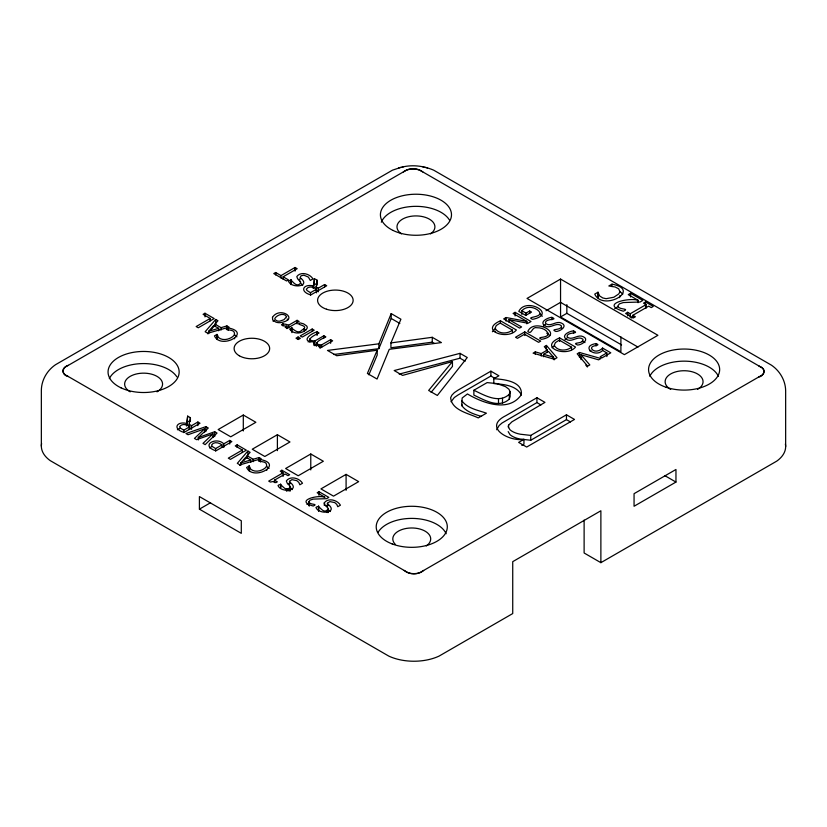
<?xml version="1.0" encoding="UTF-8"?>
<svg xmlns="http://www.w3.org/2000/svg" width="827" height="827" viewBox="0 0 827 827"><rect width="100%" height="100%" fill="white"/><g stroke="black" fill="none" stroke-linecap="round" stroke-linejoin="round"><path stroke-width="1.24" d="M186.395 425.822L187.657 416.115L190.406 417.707L190.406 421.346M186.819 425.833L187.657 416.115M313.113 288.334L314.374 278.627L317.123 280.208L317.123 285.067L314.374 283.485L314.374 278.627M313.536 288.334L314.374 283.485M189.125 429.141L189.125 424.282L190.406 417.707M315.842 290.432L317.123 280.208M523.946 439.333C509.649 441.897 482.193 427.383 505.876 415.65L536.919 397.735L544.962 402.377L511.913 421.832L508.574 425.171L508.181 426.753L510.063 429.875A19.414 11.206 0 0 0 520.348 434.216L530.748 435.405L566.454 414.792L574.507 419.434L526.685 447.045L518.632 442.393L523.946 439.333L523.946 444.192L521.816 445.412M314.012 345.521L314.012 341.882C300.883 342.109 309.009 334.16 317.061 331.834L319.077 333.002C314.611 334.842 303.778 340.796 314.994 340.91L323.853 335.752L325.859 336.92C321.517 338.739 310.549 344.663 321.703 344.828L330.635 339.67L332.65 340.838L320.69 347.733L318.674 346.575L320.008 345.81L320.008 348.239M308.843 501.762L310.063 500.149L313.216 499.105L326.593 498.681L328.826 497.389L318.995 491.714L317.165 492.768L324.99 497.296C317.847 494.463 294.36 500.769 313.195 506.031C319.108 503.56 309.122 505.132 308.843 501.762L308.843 505.4M619.578 297.668L619.909 295.549M496.676 429.751L499.094 425.574L501.979 423.052L536.919 402.594L540.941 404.92M509.298 399.09L509.298 394.252L510.156 391.75L508.884 389.197L505.493 386.633L496.955 383.604L487.134 382.601L473.861 390.261L473.861 395.099C484.302 399.979 498.908 408.858 509.298 399.09L510.156 396.588L510.156 391.75M333.757 354.483L378.869 348.663L378.869 343.805L391.192 313.598L400.909 319.212L390.933 342.916L390.933 347.774L432.252 342.161L434.289 343.339M378.869 348.663L391.192 318.457L391.192 313.598M378.869 343.805L327.492 350.431L336.703 355.744L377.195 350.203L367.395 373.463L377.071 379.045L389.269 349.314L441.411 342.595L432.252 337.302L390.933 342.916M368.863 374.827L377.195 355.062L377.195 350.203M290.019 491.269L290.184 486.307L287.217 483.216L286.328 480.952C290.215 475.515 299.436 478.047 302.496 483.247L299.839 484.787L298.847 482.441L296.831 480.652L291.91 479.65L289.522 481.314L289.522 484.953M327.947 511.985L328.112 508.243L325.145 505.152L324.256 502.888C328.143 497.451 337.364 499.984 340.424 505.194L337.778 506.724L336.775 504.387L334.759 502.599L329.849 501.586L327.461 503.25L327.461 506.889M451.046 401.757L454.354 397.487L458.189 394.903L490.897 376.027L494.897 378.332M495.177 331.989L495.59 331.162M314.012 341.882L313.671 343.515L315.077 344.869L320.008 345.81M492.406 331.741L495.073 328.805M299.984 281.821L300.315 281.221M452.452 361.575L428.655 390.447L437.338 395.461L467.265 357.522L460.029 353.346L394.19 370.548L402.584 375.396L452.452 361.575L452.452 366.433L431.115 392.318M215.713 319.439L205.158 331.741L207.763 333.25L229.069 327.151L226.929 325.921L221.036 327.657L214.948 324.132L217.956 320.731L215.713 319.439L215.713 324.298L210.844 329.973M207.587 333.767L209.221 331.865M247.873 451.046L237.308 463.347L239.913 464.857L261.229 458.758L259.089 457.527L253.186 459.264L247.097 455.739L250.105 452.338L247.873 451.046L247.873 454.695M239.747 465.363L241.37 463.471M243.81 460.639L247.873 455.904M208.673 333.705L208.673 331.276L213.728 325.518L218.638 328.36L218.638 330.79M240.822 465.322L240.822 462.903L245.877 457.145L250.788 459.988L250.788 462.407M552.126 347.743L554.204 345.882M614.657 308.75L618.151 306.497M521.868 310.745C526.158 305.721 534.273 306.652 538.697 310.973C544.89 317.981 524.504 316.441 532.66 319.325C557.894 314.229 525.91 296.428 518.798 311.397L525.755 315.407L531.534 312.079L529.673 311.004L525.993 313.123L521.868 310.745L521.868 314.394M543.37 326.127L545.417 324.504M565.006 339.67L567.053 338.057M198.294 439.964L198.294 437.535L208.28 428.024L205.892 426.649L185.961 433.534L188.039 434.733L204.6 428.851L204.6 432.5M213.035 437.514L213.035 433.865L202.997 443.375L205.168 444.626L217.025 433.069L214.689 431.725L198.294 437.535M204.6 428.851L194.448 438.434L196.599 439.675L213.035 433.865M273.106 321.289L274.078 320.411M606.853 352.922L600.175 356.778L602.046 357.853L610.791 352.809L602.583 348.074C599.895 351.196 593.745 352.902 591.491 348.425C591.109 344.58 602.159 346.11 596.091 343.567C580.14 346.11 594.985 358.298 602.614 350.472L606.853 352.922L606.853 356.561M509.298 394.252C498.908 404.021 484.302 395.141 473.861 390.261M289.522 481.314L289.615 481.965C301.493 490.793 281.201 493.419 278.037 485.573C281.697 481.459 284.436 493.171 290.019 487.62M327.461 503.25L327.544 503.901C339.432 512.73 319.129 515.355 315.966 507.509C319.625 503.405 322.365 515.107 327.947 509.556M177.381 429.782L180.245 428.241M209.551 447.893L211.764 446.58M589.93 351.051L591.005 350.307M306.9 504.408L307.778 503.808M308.14 341.923L309.195 341.241M68.362 376.564C61.343 375.344 61.715 366.857 68.362 365.317M315.407 345.51L315.986 345.159M403.338 171.923C409.034 167.964 417.118 167.964 422.824 171.923M423.662 570.444C418.173 575.013 409.675 575.013 404.176 570.444M758.638 365.803L760.003 366.63A10.472 6.047 0 0 1 760.003 376.264L422.308 571.24A10.472 6.047 0 0 1 405.54 571.24L66.997 375.778A10.472 6.047 0 0 1 66.997 366.103L404.692 171.137A10.472 6.047 0 0 1 421.46 171.137L760.003 366.588C766.143 368.553 764.458 376.151 758.638 377.05M210.203 318.436L196.154 326.551L198.273 327.771L214.203 318.571L204.972 313.237L203.091 314.322L210.203 318.436L210.203 320.866M283.123 276.807L297.182 268.692L295.063 267.472L281.004 275.587L275.66 272.497L273.778 273.582L286.597 280.984L288.478 279.898L283.123 276.807L283.123 279.237M291.021 279.764L288.489 281.232C291.652 289.078 311.955 286.452 300.067 277.614L301.059 275.794L303.891 275.195L308.399 277.107L310.301 280.436L312.957 278.906C309.887 273.706 300.666 271.173 296.779 276.6L297.668 278.864L300.635 281.955L300.47 283.279C294.929 289.895 288.923 272.869 291.021 284.622M217.015 334.408L214.451 335.886C220.954 350.131 252.493 332.506 228.252 327.926C221.719 330.8 233.297 328.722 234.237 332.382C235.695 335.307 231.891 337.375 229.71 338.388C226.143 339.98 221.45 340.228 218.411 337.395C214.451 326.82 218.369 348.911 217.181 334.511M316.493 289.202C313.795 286.938 308.502 285.615 306.341 289.202L307.024 290.535L310.487 292.675L316.493 289.202L316.493 292.851M315.842 286.783L318.261 288.189L324.597 284.529L326.717 285.749L310.787 294.95C298.929 291.517 303.416 283.558 313.113 285.904M286.928 326.189L285.15 327.213L287.165 328.381L299.116 321.476L297.1 320.318L288.613 325.218C283.289 322.54 276.6 325.3 286.928 326.189L286.928 328.619M291.89 327.761L289.636 329.063C293.471 334.904 303.271 333.901 307.024 328.505A6.544 3.773 0 0 0 306.621 325.941L303.612 323.853L300.273 322.923C293.254 324.804 311.128 325.083 302.01 330.025C296.128 336.754 289.502 321.744 291.89 332.619M298.092 336.992L296.004 338.202L298.289 339.525L300.377 338.315L298.092 336.992L298.092 339.421M312.182 329.022L300.232 335.917L302.237 337.085L314.198 330.18L312.182 329.022L312.182 331.451M189.776 426.711C187.078 424.447 181.785 423.124 179.624 426.711L180.307 428.045L183.759 430.185L189.776 426.711L189.776 429.13M189.125 424.282L191.544 425.678L197.88 422.018L200 423.238L184.059 432.438C172.212 429.006 176.699 421.046 186.395 423.393M243.303 415.03L218.163 429.544L230.733 436.801L255.874 422.287L243.303 415.03L243.303 430.96M221.977 444.895C219.155 442.652 213.717 441.267 211.567 445.029L212.332 446.518L215.609 448.575L221.977 444.895L221.977 447.314M223.786 443.841L229.73 440.409L231.849 441.628L215.909 450.829C199.648 445.443 216.26 436.253 223.786 443.841L223.786 447.479M242.363 450.043L228.304 458.158L230.423 459.378L246.363 450.177L237.122 444.843L235.24 445.929L242.363 450.043L242.363 452.472M277.396 434.713L252.256 449.226L264.826 456.483L289.967 441.969L277.396 434.713L277.396 450.643M560.551 279.081L527.026 298.433L624.395 354.649L657.92 335.297L560.551 279.081L560.561 316.958L620.901 351.785L620.901 336.868M500.449 320.773C478.388 330.49 508.078 340.683 516.379 329.973L500.449 320.773L500.449 323.202M526.84 323.833L526.84 321.403L506.052 317.527L503.674 318.902L519.614 328.102L521.589 326.954L508.977 319.677L508.977 322.106M508.977 319.677L527.998 323.254L531.006 321.527L515.076 312.327L513.091 313.464L526.84 321.403M249.165 466.014L246.611 467.493C253.103 481.738 284.653 464.112 260.402 459.533C253.868 462.407 265.457 460.329 266.387 463.978C267.855 466.914 264.04 468.981 261.859 469.994C258.293 471.586 253.6 471.835 250.571 469.002C246.601 458.427 250.519 480.518 249.34 466.118M199.4 509.153L241.298 533.343L241.298 520.762L199.4 496.572L199.4 509.153L210.575 502.702M512.44 330.138C507.416 334.118 498.381 334.304 495.084 328.195L496.283 325.528L500.149 323.047L512.44 330.138L512.44 332.568M546.016 310.745L560.551 302.362L637.999 347.082M274.45 482.596L274.45 480.167L285.129 474.005L288.023 475.67L289.646 474.729L281.873 470.243L280.25 471.183L283.072 472.817L283.072 476.455M310.776 453.992L285.635 468.506L298.206 475.763L323.347 461.249L310.776 453.992L310.776 469.922M524.773 331.906L515.541 337.23L517.423 338.326L524.545 334.211L538.594 342.326L540.713 341.106L524.773 331.906L524.773 335.545M283.072 472.817L268.713 481.107L270.367 482.069L273.003 481.552L275.877 482.679L277.334 481.841L274.45 480.167M597.952 292.262L594.747 294.112C602.873 311.913 642.3 289.884 611.99 284.157L608.837 285.977L615.195 286.99L618.699 288.84L619.94 291.714L618.792 293.926L613.82 297.244L606.15 298.681L602.873 297.989L599.699 295.994L597.952 292.262L598.283 298.216M560.561 316.958L566.846 313.33L621.594 344.931M493.812 378.725L498.898 375.789L490.897 371.168L458.189 390.044L454.354 392.629L451.852 395.192L450.632 397.756C451.749 410.399 468.754 413.335 478.264 417.904L486.441 413.18C477.985 410.182 467.648 408.569 461.911 400.899L462.19 397.973L467.441 393.952C482.565 403.007 509.018 412.962 521.341 394.644C522.767 381.237 503.674 379.314 493.812 378.725L493.812 383.583C503.54 384.307 516.327 385.31 521.423 394.944M638.051 300.284C629.264 297.338 599.182 303.985 623.3 311.21C630.691 308.12 618.224 310.084 617.862 305.866L619.392 303.86L623.331 302.548L640.046 302.02L642.848 300.408L630.546 293.306L628.262 294.629L638.051 300.284L638.051 302.713M547.298 350.079L541.209 353.594L535.317 351.857L533.074 353.15L554.39 359.249L556.995 357.74L546.43 345.438L544.29 346.668L547.298 350.079L547.298 352.509M559.579 337.85C537.529 347.567 567.219 357.76 575.509 347.051L559.579 337.85L559.579 341.489M543.608 356.726L543.608 354.297L548.518 351.454L553.583 357.212L553.583 359.642M346.089 474.378L320.948 488.891L333.519 496.148L358.66 481.634L346.089 474.378L346.089 490.308M646.052 308.254L646.052 304.605L630.205 313.764L627.662 312.296L625.625 313.464L633.358 317.93L635.394 316.762L632.851 315.294L632.851 317.723M632.851 315.294L648.699 306.135L651.242 307.603L653.278 306.435L645.546 301.969L643.509 303.137L646.052 304.605M571.571 347.216C566.547 351.196 557.512 351.392 554.224 345.272L555.413 342.616L559.279 340.124L571.571 347.216L571.571 349.645M631.259 318.013L633.368 316.793M580.988 354.742L598.624 359.838L600.888 358.525L579.479 352.488L577.184 353.811L587.646 366.175L589.806 364.924L580.988 354.742L580.988 359.6M508.181 431.611L510.063 434.733A19.414 11.206 0 0 0 520.348 439.075L530.748 440.253L566.454 419.64L570.475 421.966M675.959 482.069L634.061 506.258L634.061 493.678L675.959 469.488L675.959 482.069L664.794 475.618M584.12 520.08L584.12 552.994L600.878 562.67L776.76 461.125A39.996 23.094 0 0 0 785.392 444.006M298.526 279.567L300.749 278.73M288.075 483.919L290.298 483.082M326.003 505.855L328.226 505.018M400.764 167.405L392.443 170.186L55.543 364.697C47.129 370.434 41.484 380.017 41.35 390.292L41.35 446.125M208.673 331.276L218.638 328.36M240.822 462.903L250.788 459.988M399.162 374.104L460.029 358.205L465.198 361.182M551.898 317.341C548.28 317.434 538.997 321.713 544.642 325.673C550.048 329.57 556.313 321.569 561.295 325.714L561.419 326.572C561.016 330.562 549.283 328.629 555.92 331.472C559.982 331.575 568.221 326.034 561.543 323.13C556.22 320.297 550.42 327.533 545.655 323.45L545.479 322.571C545.903 318.178 558.907 320.421 551.898 317.341L551.898 319.77M573.535 330.893C569.917 330.976 560.634 335.266 566.278 339.215C571.684 343.112 577.949 335.111 582.932 339.266L583.056 340.114C582.653 344.104 570.919 342.171 577.556 345.014C581.619 345.117 589.858 339.577 583.18 336.672C577.856 333.839 572.057 341.075 567.291 337.002L567.115 336.124C567.539 331.72 580.544 333.963 573.535 330.893L573.535 333.322M402.067 167.095C412.559 164.48 423.837 165.917 433.71 170.186L771.457 365.183C779.871 370.93 785.516 380.503 785.65 390.778L785.65 446.611M398.614 167.933L403.7 166.703M422.452 166.703L424.096 167.095M425.388 167.405L427.538 167.933M581.857 358.019L579.479 357.347L579.479 352.488M543.608 354.297L553.583 357.212M481.552 416.457C474.471 414.296 466.5 411.97 461.911 405.757L461.683 404.31M582.208 341.21L584.968 342.595M561.543 327.988L562.494 328.453M303.612 328.712L305.835 330.014M391.192 318.457L399.834 323.45M187.657 420.974L189.497 422.039M546.802 333.229L549.779 335.535M619.899 291.6L622.834 294.05M234.579 334.852L236.925 336.816M266.728 466.459L269.075 468.423M287.041 318.984L288.116 319.718M302.744 285.284L300.594 283.196M330.221 511.572L328.071 509.484M292.293 489.625L289.615 486.824M540.289 313.95L542.264 316.317M303.726 330.79L304.181 331.307M585.795 365.152L587.397 367.002M552.932 357.864L554.555 359.755M266.728 469.612L266.759 470.429M234.579 338.005L234.61 338.822M645.546 301.969L645.546 306.827M630.546 293.306L630.546 296.955M630.205 313.764L630.205 317.403M627.662 312.296L627.662 315.935M611.99 284.157L611.99 286.587M602.583 348.074L602.583 350.493M600.878 562.67L600.878 510.766L512.73 561.657L512.73 613.562L439.065 656.1A39.996 23.094 0 0 1 388.783 656.1L50.24 460.639A39.996 23.094 0 0 1 41.608 443.51M598.159 292.386L598.159 297.244M596.091 343.567L596.091 345.996M566.846 304.615L566.846 313.33M566.454 414.792L566.454 419.64M546.43 345.438L546.43 350.297M541.209 353.594L541.209 356.023M536.919 397.735L536.919 402.594M535.317 351.857L535.317 354.287M530.748 435.405L530.748 440.253M529.673 311.004L529.673 313.433M525.993 313.123L525.993 315.552M515.076 312.327L515.076 315.966M508.574 425.171L508.574 427.6M506.052 317.527L506.052 321.176M502.506 398.232L502.506 403.069M498.495 398.728L498.495 403.566M490.897 371.168L490.897 376.027M461.911 400.899L461.911 405.757M460.029 353.346L460.029 358.205M432.252 337.302L432.252 342.161M330.635 339.67L330.635 343.319M328.247 508.925L328.247 512.564M327.172 510.166L327.172 512.595M324.597 284.529L324.597 286.959M324.256 502.888L324.256 505.318M323.853 335.752L323.853 338.181M321.703 344.828L321.703 347.257M318.995 491.714L318.995 495.352M318.664 506.145L318.664 511.003M318.498 506.052L318.498 510.91M318.261 288.189L318.261 291.828M317.061 331.834L317.061 335.483M316.658 342.616L316.658 346.255M314.994 340.91L314.994 345.769M310.487 292.675L310.487 295.105M309.867 338.698L309.867 342.337M309.226 502.537L309.226 506.186M297.1 320.318L297.1 323.957M295.063 267.472L295.063 271.111M292.014 327.823L292.014 331.472M291.187 279.857L291.187 283.496M290.318 486.979L290.318 489.408M289.243 488.23L289.243 490.659M288.613 325.218L288.613 327.647M287.992 488.685L287.992 491.114M286.514 488.747L286.514 491.176M282.989 323.471L282.989 325.9M281.873 470.243L281.873 472.672M281.004 275.587L281.004 278.017M280.725 484.208L280.725 487.847M280.57 484.115L280.57 487.754M275.66 272.497L275.66 274.926M260.402 459.533L260.402 461.962M259.089 457.527L259.089 459.957M253.186 459.264L253.186 461.683M247.097 455.739L247.097 458.168M237.122 444.843L237.122 447.273M229.73 440.409L229.73 444.047M228.252 327.926L228.252 330.355M226.929 325.921L226.929 328.35M221.036 327.657L221.036 330.087M215.609 448.575L215.609 450.994M214.948 324.132L214.948 326.562M214.689 431.725L214.689 436.584M205.892 426.649L205.892 431.508M204.972 313.237L204.972 316.886M197.88 422.018L197.88 425.657M191.544 425.678L191.544 429.316M183.759 430.185L183.759 432.604M381.319 222.215A35.551 20.53 0 0 1 413.831 206.378A35.551 20.53 0 0 1 449.371 219.879M401.426 233.907A18.959 10.947 0 0 1 402.935 218.897A18.959 10.947 0 0 1 428.955 218.897A18.959 10.947 0 0 1 430.464 233.907M670.687 389.424A18.959 10.947 0 0 1 670.687 373.938A18.959 10.947 0 0 1 697.502 373.938A18.959 10.947 0 0 1 697.502 389.424M649.805 376.264A35.551 20.53 0 0 1 684.291 361.151A35.551 20.53 0 0 1 718.487 376.471M378.011 532.454A35.551 20.53 0 0 1 412.911 518.405A35.551 20.53 0 0 1 446.156 533.735M130.19 391.843A18.959 10.947 0 0 1 130.19 376.357A18.959 10.947 0 0 1 157.006 376.357A18.959 10.947 0 0 1 157.006 391.843M395.337 544.393A18.959 10.947 0 0 1 400.433 530.138A18.959 10.947 0 0 1 425.543 531.41A18.959 10.947 0 0 1 426.277 545.954M109.319 378.652A35.551 20.53 0 0 1 141.996 363.591A35.551 20.53 0 0 1 176.885 376.885M547.991 333.24C549.149 338.843 534.645 336.227 541.633 339.349C565.709 334.728 534.314 317.061 527.833 331.379C531.627 335.545 531.813 326.262 536.888 327.73C541.034 327.626 546.202 329.187 547.991 333.24M286.607 316.648L284.012 319.677L279.712 321.176A3.856 2.223 0 0 1 276.973 320.814L275.494 319.956A3.825 2.212 0 0 1 274.884 318.385C276.962 314.849 284.064 312.368 286.607 316.648M272.476 317.32L272.662 319.915L275.67 322.013A6.74 3.887 0 0 0 279.96 322.685C300.532 319.718 280.136 305.556 272.476 317.32M392.205 543.949A35.551 20.53 0 0 0 447.242 527.998A35.551 20.53 0 0 0 395.813 508.46A35.551 20.53 0 0 0 392.205 543.949M393.042 230.444A35.551 20.53 0 0 0 450.942 218.349A35.551 20.53 0 0 0 403.845 195.451A35.551 20.53 0 0 0 393.042 230.444M666.159 387.284A35.551 20.53 0 0 0 719.655 369.679A35.551 20.53 0 0 0 666.49 351.733A35.551 20.53 0 0 0 666.159 387.284M121.021 387.842A35.551 20.53 0 0 0 178.673 375.344A35.551 20.53 0 0 0 131.1 352.767A35.551 20.53 0 0 0 121.021 387.842M239.313 355.775A17.78 10.265 0 0 0 269.054 351.175A17.78 10.265 0 0 0 247.283 338.605A17.78 10.265 0 0 0 239.313 355.775M326.479 309.215A17.78 10.265 0 0 0 353.139 300.325A17.78 10.265 0 0 0 326.479 291.435A17.78 10.265 0 0 0 326.479 309.215"/></g></svg>
